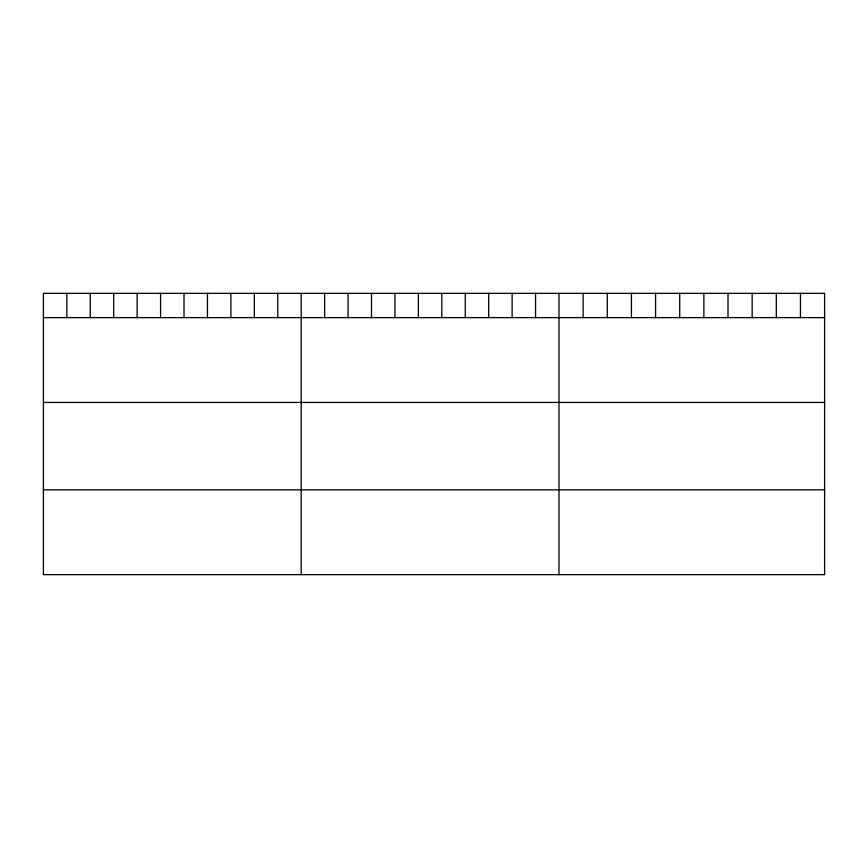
<?xml version="1.0" encoding="UTF-8"?>
<svg xmlns="http://www.w3.org/2000/svg" width="868" height="868" viewBox="0 0 868 868"><rect width="100%" height="100%" fill="white"/><g stroke="black" fill="none" stroke-linecap="round" stroke-linejoin="round"><path stroke-width="1.3" d="M824.6 317.623L824.6 574.638L43.4 574.638L43.4 293.362L824.6 293.362L824.6 317.623L43.4 317.623M43.4 402.437L824.6 402.437M43.4 489.823L824.6 489.823M800.459 293.362L800.459 317.623M776.307 293.362L776.307 317.623M752.165 293.362L752.165 317.623M728.013 293.362L728.013 317.623M703.872 293.362L703.872 317.623M679.72 293.362L679.72 317.623M655.579 293.362L655.579 317.623M631.427 293.362L631.427 317.623M607.285 293.362L607.285 317.623M583.133 293.362L583.133 317.623M558.992 293.362L558.992 574.638M535.556 293.362L535.556 317.623M512.12 293.362L512.12 317.623M488.684 293.362L488.684 317.623M465.248 293.362L465.248 317.623M441.812 293.362L441.812 317.623M418.376 293.362L418.376 317.623M394.94 293.362L394.94 317.623M371.504 293.362L371.504 317.623M348.068 293.362L348.068 317.623M324.632 293.362L324.632 317.623M301.196 293.362L301.196 574.638M277.76 293.362L277.76 317.623M254.324 293.362L254.324 317.623M230.888 293.362L230.888 317.623M207.452 293.362L207.452 317.623M184.016 293.362L184.016 317.623M160.58 293.362L160.58 317.623M137.144 293.362L137.144 317.623M113.708 293.362L113.708 317.623M90.272 293.362L90.272 317.623M66.836 293.362L66.836 317.623"/></g></svg>
